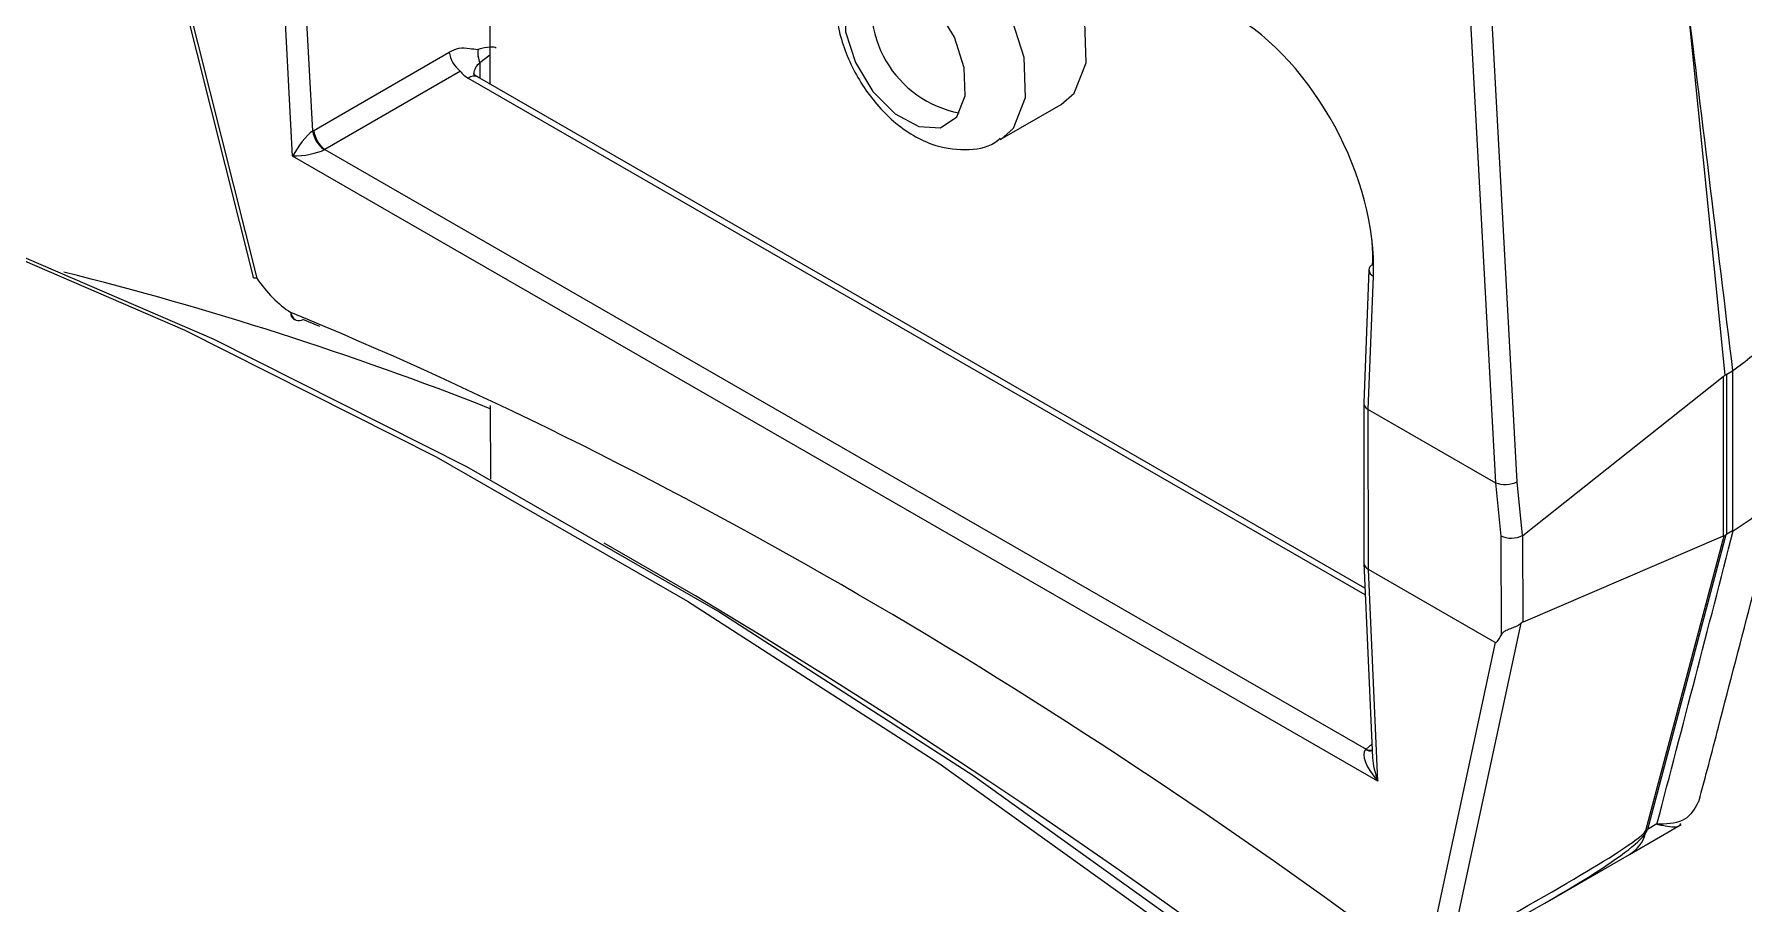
# Model space of a CAD drawing. Extents: x 6 to 134, y 3 to 97.
# Drawn here: x 96.891 to 97.982, y 79.412 to 79.967 of the extents above; entities that cross this region are included whole.
import ezdxf

# ---------------------------------------------------------------- set-up
doc = ezdxf.new("R2010")
doc.units = 0
doc.header["$MEASUREMENT"] = 0
doc.layers.add('OBJECT', color=7, linetype='CONTINUOUS')

msp = doc.modelspace()

# ---------------------------------------------------------------- linework, layer by layer
at = {"layer": 'OBJECT'}
for p, q in [((97.1814, 80.1623), (97.1817, 79.9348)), ((96.9613, 80.0878), (97.0306, 79.8116)), ((96.9676, 80.0713), (97.0329, 79.811)), ((97.8038, 80.0432), (97.8235, 79.6804)), ((97.8372, 79.6811), (97.8175, 80.0436)), ((97.0558, 79.8889), (97.0485, 80.0247)), ((97.062, 80.0245), (97.0684, 79.9048)), ((97.9445, 79.9994), (97.9698, 79.7492)), ((97.0693, 79.9053), (97.1558, 79.9553)), ((97.1817, 79.9532), (97.1753, 79.9484)), ((97.1629, 79.9431), (97.0763, 79.8931)), ((97.7403, 79.609), (97.1681, 79.9385)), ((97.7401, 79.6133), (97.1737, 79.9394)), ((97.1753, 79.9484), (97.1753, 79.9385)), ((97.5074, 79.8994), (97.5463, 79.9218)), ((97.7484, 79.4901), (97.0558, 79.8889)), ((97.0763, 79.8931), (97.7408, 79.5105)), ((97.7426, 79.8163), (97.7393, 79.7314)), ((97.7422, 79.7273), (97.7456, 79.8123)), ((97.0731, 79.7802), (97.0624, 79.7847)), ((97.8409, 79.6469), (97.9687, 79.7482)), ((97.9687, 79.7482), (97.9688, 79.6465)), ((97.971, 79.7497), (97.9746, 79.7518)), ((97.9711, 79.6476), (97.971, 79.7497)), ((97.9746, 79.7518), (97.9747, 79.6497)), ((97.7393, 79.7313), (97.7394, 79.6293)), ((97.1819, 79.7297), (97.182, 79.6827)), ((97.7422, 79.7273), (97.8235, 79.6805)), ((97.7423, 79.6252), (97.7422, 79.7273)), ((97.8235, 79.6805), (97.8269, 79.6465)), ((97.8407, 79.6468), (97.8372, 79.6811)), ((97.8269, 79.6465), (97.827, 79.5831)), ((97.841, 79.5916), (97.8409, 79.6469)), ((97.9688, 79.6465), (97.841, 79.5916)), ((97.9193, 79.4587), (97.9694, 79.6467)), ((97.9705, 79.6473), (97.9204, 79.4593)), ((97.9694, 79.6467), (97.9705, 79.6473)), ((97.9747, 79.6497), (97.9711, 79.6476)), ((97.3129, 79.6083), (97.2546, 79.6419)), ((97.7394, 79.6291), (97.745, 79.505)), ((97.8233, 79.5785), (97.7423, 79.6252)), ((97.7423, 79.6252), (97.7423, 79.6252)), ((97.7484, 79.4901), (97.7423, 79.6252)), ((97.7951, 79.3834), (97.8399, 79.591)), ((97.8233, 79.5785), (97.7806, 79.3805)), ((97.7446, 79.5136), (97.7408, 79.5105)), ((97.9089, 79.4433), (97.942, 79.4624)), ((97.9264, 79.4628), (97.9204, 79.4593)), ((97.8552, 79.4123), (97.9089, 79.4433))]:
    msp.add_line(p, q, dxfattribs=at)
at = {"layer": 'OBJECT', "flags": 128}
for points in [[(95.9243, 80.0003), (96.0658, 80.0062), (96.2117, 79.9994), (96.3614, 79.9799), (96.5144, 79.9479), (96.67, 79.9034), (96.8278, 79.8466), (96.9871, 79.7778), (97.1473, 79.6971), (97.3079, 79.6049), (97.4681, 79.5015), (97.6275, 79.3873), (97.7854, 79.2627), (97.9413, 79.1283), (98.0945, 78.9844), (98.2445, 78.8317), (98.3907, 78.6707), (98.5326, 78.502)], [(97.415, 79.9485), (97.4261, 79.9302), (97.4403, 79.9159), (97.4555, 79.9077), (97.4693, 79.907), (97.4796, 79.9139), (97.4849, 79.9273), (97.4844, 79.9451), (97.4781, 79.9647), (97.467, 79.983), (97.4527, 79.9973), (97.4376, 80.0055), (97.4238, 80.0062), (97.4134, 79.9993), (97.4081, 79.9859), (97.4087, 79.9681), (97.415, 79.9485)], [(97.5463, 79.9218), (97.5545, 79.929), (97.5622, 79.9484), (97.5614, 79.9744), (97.5522, 80.0028)], [(97.5133, 79.9804), (97.5225, 79.9519), (97.5233, 79.926), (97.5156, 79.9066), (97.5077, 79.8995)], [(96.669, 79.9038), (96.6862, 79.8983), (96.8451, 79.8413), (97.0055, 79.7721), (97.1668, 79.6909), (97.3285, 79.598), (97.4898, 79.4939), (97.6503, 79.3788), (97.8093, 79.2532), (97.9662, 79.1176), (98.1204, 78.9724), (98.2713, 78.8184), (98.4184, 78.656), (98.561, 78.4858)]]:
    msp.add_lwpolyline(points, dxfattribs=at)
at = {"layer": 'OBJECT'}
for centre, radius, start, end in [((97.4941, 79.9841), 0.0689, 160.7285, 259.2662), ((97.174, 79.9577), 0.0184, 187.5156, 232.5674), ((97.1877, 79.9549), 0.0137, 171.5402, 190.5022), ((97.1633, 79.9473), 0.012, 5.4883, 25.1446), ((97.1716, 79.9347), 0.00516, 65.5187, 132.3396), ((97.0878, 79.9086), 0.0197, 191.0359, 232.8297), ((97.0875, 79.9077), 0.0184, 187.5156, 232.5674), ((97.7468, 79.8158), 0.00424, 116.3122, 173.2963), ((96.3802, 77.6923), 2.1876, 68.5001, 75.9884), ((97.7473, 79.8166), 0.00466, 183.5673, 248.3444), ((97.059, 79.7886), 0.00439, 174.2922, 232.5863), ((97.0605, 79.7896), 0.00588, 185.3188, 243.7628), ((97.0617, 79.7936), 0.01, 237.5959, 247.635), ((97.0598, 79.7893), 0.00532, 249.6403, 299.6718), ((94.9489, 75.6599), 4.602, 39.5189, 59.0904), ((97.7435, 79.5156), 0.00618, 240.3386, 281.9672), ((97.7439, 79.5165), 0.00672, 241.9181, 277.2787), ((97.9086, 79.4799), 0.0238, 296.8458, 299.9826), ((97.8968, 79.4632), 0.0233, 301.1248, 344.1178), ((97.9285, 79.4755), 0.0208, 240.9626, 243.5438)]:
    msp.add_arc(centre, radius, start, end, dxfattribs=at)
for centre, major_axis, ratio, start_param, end_param in [((96.8639, 75.4231), (-1.6064, 16.5543), 0.094699, 4.967764, 4.983276), ((97.6497, 79.8666), (-0.0623, 0.1198), 0.608907, 3.95898, 5.52218), ((97.0761, 79.8929), (0.1098, 0.0644), 0.111416, 0.033591, 0.407602), ((97.1858, 79.9505), (0.025, 0.0021), 0.624452, 3.496567, 3.874501), ((97.1864, 79.9427), (0.0149, 0.0022), 0.652601, 2.311511, 3.041472), ((97.0629, 79.8935), (0.0089, 0.0125), 0.234628, 0.619571, 2.10323), ((97.0706, 79.8897), (0.0114, 0.0165), 0.625993, 0.923974, 0.978054), ((97.0629, 79.8935), (0.0154, 0.0021), 0.261418, 4.200973, 5.684632), ((97.0771, 79.8853), (0.00654, 0.00769), 0.666732, 0.994265, 1.048346), ((97.6568, 79.8703), (-0.0574, 0.1112), 0.60371, 3.960589, 4.106566), ((97.0546, 79.8277), (-0.0269, 0.0422), 0.545332, 1.617322, 2.279153), ((97.5384, 76.9307), (-1.8187, 2.8488), 0.545332, 5.326603, 5.622935), ((97.8852, 80.5977), (-0.0771, 0.8522), 0.108813, 3.212724, 3.225812), ((97.8852, 80.5971), (-0.0816, 0.8488), 0.104673, 3.176184, 3.189275), ((97.8889, 80.5992), (-0.0816, 0.8488), 0.104673, 3.189275, 3.192615), ((97.7493, 79.7311), (0.01, -0.00019), 0.559838, 3.130242, 3.937716), ((97.8306, 79.6843), (0.00997, 0.00078), 0.487373, 3.8901, 5.402182), ((97.814, 79.8488), (-0.0097, 0.1683), 0.040791, 3.114863, 3.121218), ((97.834, 79.6506), (0.01, 0.00051), 0.540253, 3.899409, 5.417846), ((97.8339, 79.7177), (-0.0064, 0.071), 0.108813, 3.186544, 3.212724), ((96.4441, 78.5517), (1.7623, 5.6349), 0.198534, 4.936474, 4.970165), ((97.8866, 79.3303), (0.0968, 0.3177), 0.221787, 0.178463, 0.18498), ((97.8866, 79.3305), (0.1007, 0.3202), 0.202086, 0.216782, 0.223293), ((97.8903, 79.3327), (0.1007, 0.3202), 0.202086, 0.212578, 0.216782), ((97.7494, 79.6295), (0.01, 0.00023), 0.5934, 3.12849, 3.913263), ((97.8341, 79.5653), (0.0081, 0.0265), 0.221787, 0.18498, 0.325582), ((97.8576, 79.7095), (0.0342, 0.131), 0.060142, 3.125135, 3.425804), ((97.7555, 79.4946), (-0.015, 0.0157), 0.380997, 0.01289, 1.496548), ((97.7413, 79.5028), (0.00386, 0.0093), 0.470895, 0.810761, 0.864841), ((97.7555, 79.4946), (-0.0071, 0.0202), 0.382644, 0.90152, 1.660216), ((97.4961, 79.2443), (0.4232, 0.2149), 0.033345, 6.200682, 6.253346), ((97.4767, 79.2631), (0.4436, 0.1982), 0.068032, 6.175517, 6.228181), ((97.4767, 79.2631), (0.4436, 0.1982), 0.068032, 5.453852, 6.175517), ((97.4961, 79.2443), (0.4232, 0.2149), 0.033345, 5.480017, 6.200682)]:
    msp.add_ellipse(centre, major_axis=major_axis, ratio=ratio, start_param=start_param, end_param=end_param, dxfattribs=at)
for points, knots in [([(96.979, 80.2747), (96.9742, 80.2722), (96.9, 80.2323), (96.7621, 80.1564), (96.5789, 80.0549), (96.4652, 79.9905), (96.4151, 79.9622)], [0, 0, 0, 0, 0.025169, 0.392165, 0.732367, 1, 1, 1, 1]), ([(98.0095, 79.8059), (98.0009, 79.8763), (97.9866, 79.9933), (97.9719, 80.1101), (97.966, 80.1567)], [0, 0, 0, 0, 0.60082, 1, 1, 1, 1]), ([(97.4271, 80.0371), (97.4224, 80.0338), (97.4124, 80.0268), (97.4041, 80.0093), (97.4009, 79.9881), (97.405, 79.9624), (97.4174, 79.935), (97.4375, 79.9107), (97.461, 79.8957), (97.484, 79.892), (97.5002, 79.8942), (97.5063, 79.8993), (97.5074, 79.9003)], [0, 0, 0, 0, 0.0816416, 0.1707217, 0.2678717, 0.3847483, 0.513807, 0.6441437, 0.7831594, 0.8864683, 0.9789006, 1, 1, 1, 1]), ([(97.1558, 79.9553), (97.1579, 79.9563), (97.1624, 79.9584), (97.1683, 79.9576), (97.1723, 79.9571), (97.1741, 79.9569)], [0, 0, 0, 0, 0.305422, 0.682483, 1, 1, 1, 1]), ([(97.1737, 79.9394), (97.173, 79.9399), (97.1715, 79.941), (97.1714, 79.9415), (97.1714, 79.9415), (97.1714, 79.9415)], [0, 0, 0, 0, 0.432764, 0.891535, 1, 1, 1, 1]), ([(97.0329, 79.811), (97.0329, 79.811), (97.0325, 79.811), (97.0316, 79.8109), (97.0307, 79.8111), (97.0308, 79.8115), (97.0308, 79.8116)], [0, 0, 0, 0, 0.024868, 0.292787, 0.805619, 1, 1, 1, 1]), ([(97.9749, 79.752), (97.9833, 79.7583), (98.0002, 79.7708), (98.0108, 79.7902), (98.0086, 79.8017), (98.0078, 79.8057)], [0, 0, 0, 0, 0.395801, 0.791599, 1, 1, 1, 1]), ([(97.9751, 79.6499), (97.9786, 79.6521), (97.9911, 79.6598), (98.0064, 79.6768), (98.0086, 79.6929), (98.0096, 79.7007)], [0, 0, 0, 0, 0.165741, 0.597179, 1, 1, 1, 1]), ([(97.9532, 79.4771), (97.9574, 79.4929), (97.9765, 79.5654), (97.9951, 79.6376), (98.0097, 79.694)], [0, 0, 0, 0, 0.218127, 1, 1, 1, 1]), ([(97.827, 79.5831), (97.8276, 79.5841), (97.8286, 79.5856), (97.8316, 79.587), (97.8348, 79.5881), (97.8377, 79.5894), (97.8393, 79.5905), (97.8399, 79.591)], [0, 0, 0, 0, 0.281503, 0.477149, 0.672463, 0.878462, 1, 1, 1, 1]), ([(97.953, 79.4772), (97.9507, 79.4727), (97.9461, 79.4642), (97.9341, 79.4627), (97.9271, 79.4627), (97.9265, 79.4628), (97.9264, 79.4628)], [0, 0, 0, 0, 0.500118, 0.957049, 0.994836, 1, 1, 1, 1]), ([(97.9264, 79.4628), (97.9265, 79.4627), (97.9271, 79.4626), (97.9289, 79.4621), (97.9345, 79.4612), (97.9401, 79.4601), (97.9415, 79.4627), (97.9417, 79.4631)], [0, 0, 0, 0, 0.0085116, 0.0813232, 0.2616294, 0.8871992, 1, 1, 1, 1])]:
    msp.add_open_spline(points, degree=3, knots=knots, dxfattribs=at)

doc.saveas('drawing.dxf')
